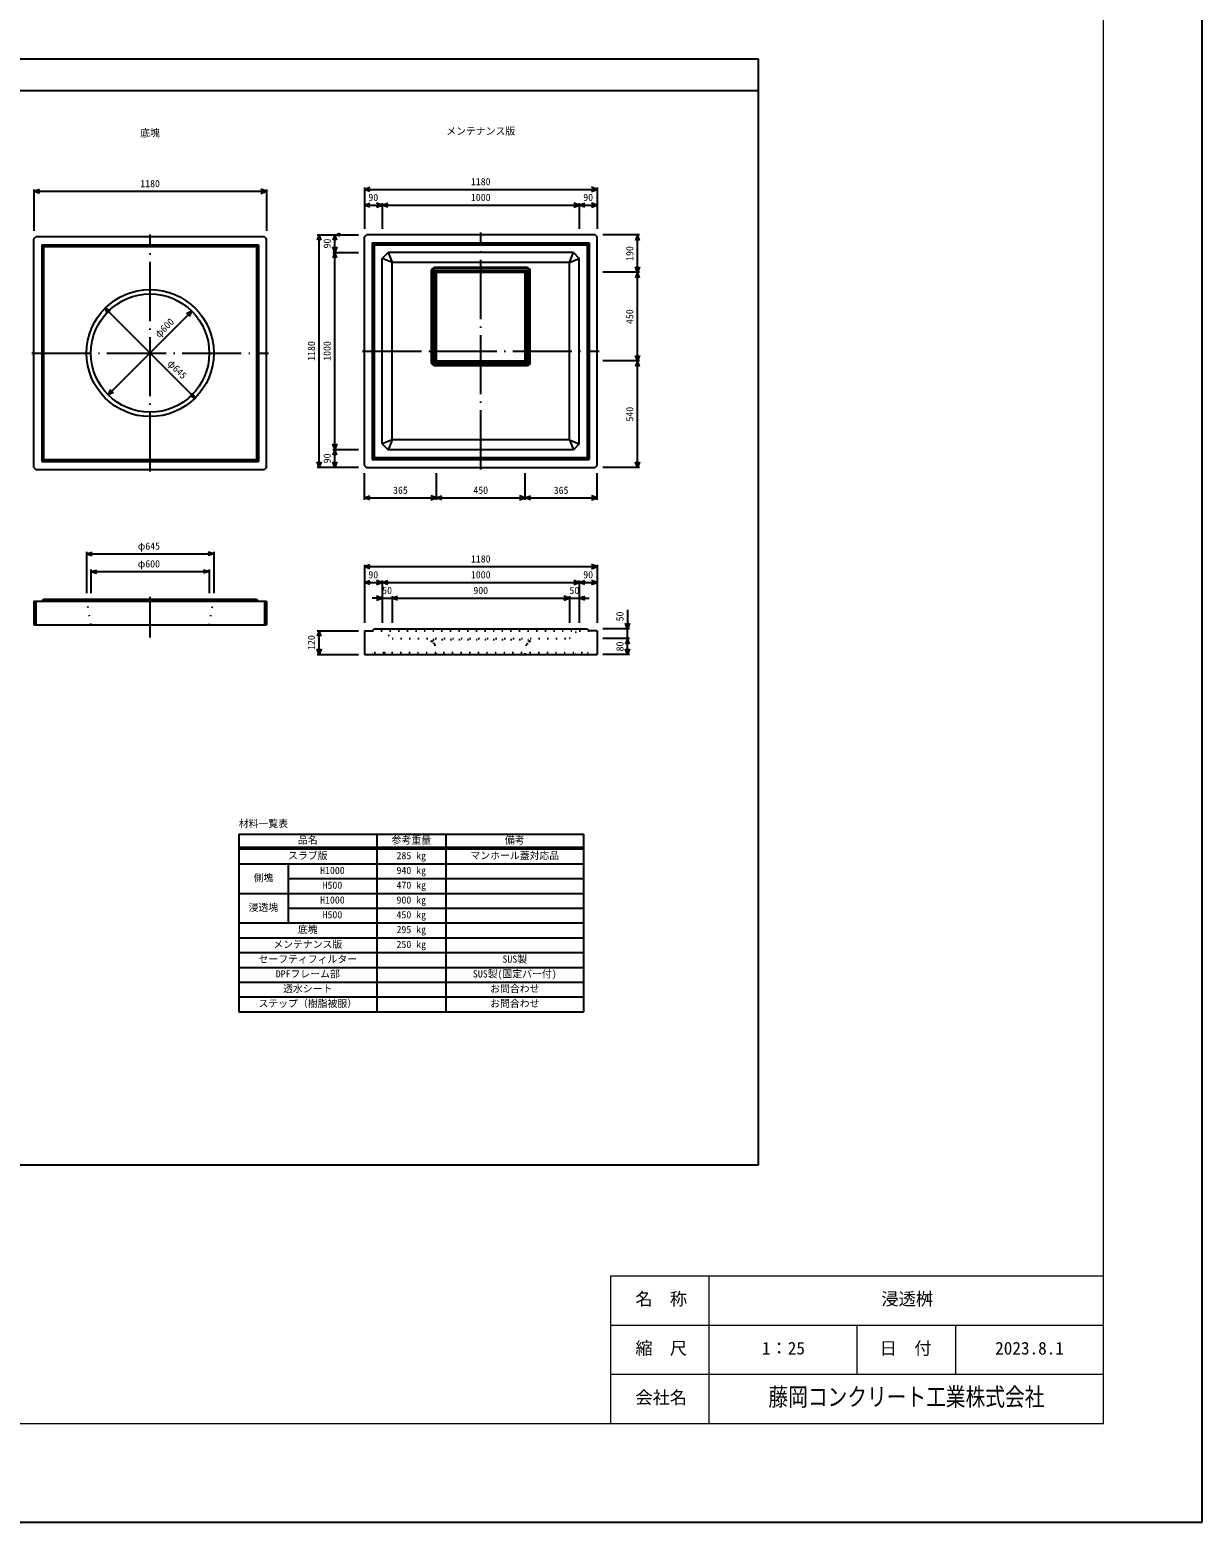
# Model space of a CAD drawing. Units: millimetres, scale not verified. Extents: x 12 to 21012, y 0 to 14850.
# Drawn here: x 15066 to 21012, y 0 to 7571 of the extents above; entities that cross this region are included whole.
import ezdxf
from ezdxf.enums import TextEntityAlignment as Align

# ---------------------------------------------------------------- set-up
doc = ezdxf.new("R2010")
doc.units = ezdxf.units.MM
doc.header["$LTSCALE"] = 25
doc.header["$PDMODE"] = 32
doc.header["$PDSIZE"] = 12.5
doc.linetypes.add('DOTTED', pattern=[1.75, 0.25, -1.5])
doc.linetypes.add('LONG_DASHED_DOTTED', pattern=[15.25, 12, -1.5, 0.25, -1.5])
for name, color, linetype, lineweight in [('CENTER', 7, 'LONG_DASHED_DOTTED', 25), ('Defpoints_4', 5, 'Continuous', 25), ('DIM', 7, 'Continuous', 25), ('HYO', 3, 'Continuous', 25), ('OUTLINE', 3, 'Continuous', 25), ('OUTLINE2', 4, 'DOTTED', 25), ('TXT', 7, 'Continuous', 25), ('WAKU', 3, 'Continuous', 13), ('WAKU-LINE', 7, 'Continuous', 13)]:
    doc.layers.add(name, color=color, linetype=linetype, lineweight=lineweight)
doc.layers.add('WAKU-TXT', color=7, linetype='Continuous')
doc.styles.add('ＭＳ ゴシック', font='')
doc.styles.get('ＭＳ ゴシック').set_extended_font_data('MS Gothic')

msp = doc.modelspace()

# ---------------------------------------------------------------- linework, layer by layer
at = {"layer": 'CENTER'}
for p, q in [((15676.07, 5331.14), (15676.07, 6532.64)), ((17353.23, 5341.14), (17353.23, 6542.64)), ((15076.07, 5931.14), (16276.07, 5931.14)), ((16753.23, 5941.14), (17953.23, 5941.14)), ((15676.07, 4488.72), (15676.07, 4694.17))]:
    msp.add_line(p, q, dxfattribs=at)
at = {"layer": 'Defpoints_4'}
for p, q in [((21012.5, 0), (21012.5, 14850)), ((12.5, 0), (21012.5, 0))]:
    msp.add_line(p, q, dxfattribs=at)
at = {"layer": 'DIM'}
for p, q in [((15086.07, 6751.88), (15114.26, 6762.14)), ((15086.07, 6761.88), (15086.07, 6551.88)), ((15086.07, 6751.88), (16266.07, 6751.88)), ((15114.26, 6741.62), (15086.07, 6751.88)), ((16266.07, 6751.88), (16237.88, 6762.14)), ((16237.88, 6741.62), (16266.07, 6751.88)), ((16266.07, 6761.88), (16266.07, 6551.88)), ((16763.23, 6761.88), (16791.42, 6772.14)), ((16763.23, 6771.88), (16763.23, 6561.88)), ((16763.23, 6761.88), (17943.23, 6761.88)), ((16791.42, 6751.62), (16763.23, 6761.88)), ((17943.23, 6761.88), (17915.04, 6772.14)), ((17915.04, 6751.62), (17943.23, 6761.88)), ((17943.23, 6771.88), (17943.23, 6561.88)), ((16763.23, 6681.88), (16791.42, 6692.14)), ((16763.23, 6681.88), (16853.23, 6681.88)), ((16791.42, 6671.62), (16763.23, 6681.88)), ((16853.23, 6681.88), (16825.04, 6692.14)), ((16825.04, 6671.62), (16853.23, 6681.88)), ((16853.23, 6681.88), (16881.42, 6692.14)), ((16853.23, 6691.88), (16853.23, 6561.88)), ((16853.23, 6681.88), (17853.23, 6681.88)), ((16881.42, 6671.62), (16853.23, 6681.88)), ((17853.23, 6681.88), (17825.04, 6692.14)), ((17825.04, 6671.62), (17853.23, 6681.88)), ((17853.23, 6681.88), (17881.42, 6692.14)), ((17853.23, 6691.88), (17853.23, 6561.88)), ((17853.23, 6681.88), (17943.23, 6681.88)), ((17881.42, 6671.62), (17853.23, 6681.88)), ((17943.23, 6681.88), (17915.04, 6692.14)), ((17915.04, 6671.62), (17943.23, 6681.88)), ((16533.22, 6531.89), (16522.96, 6503.7)), ((16523.22, 6531.89), (16733.22, 6531.89)), ((16533.22, 5351.89), (16533.22, 6531.89)), ((16543.48, 6503.7), (16533.22, 6531.89)), ((16613.22, 6531.89), (16602.96, 6503.7)), ((16613.22, 6441.89), (16613.22, 6531.89)), ((16623.48, 6503.7), (16613.22, 6531.89)), ((18158.23, 6531.13), (17973.23, 6531.13)), ((18148.23, 6531.13), (18137.97, 6502.94)), ((18148.23, 6341.13), (18148.23, 6531.13)), ((18158.49, 6502.94), (18148.23, 6531.13)), ((16613.22, 6441.89), (16602.96, 6470.08)), ((16613.22, 6441.89), (16602.96, 6413.7)), ((16603.22, 6441.89), (16733.22, 6441.89)), ((16623.48, 6470.08), (16613.22, 6441.89)), ((16613.22, 5441.89), (16613.22, 6441.89)), ((16623.48, 6413.7), (16613.22, 6441.89)), ((18148.23, 6341.13), (18137.97, 6369.32)), ((18158.49, 6369.32), (18148.23, 6341.13)), ((18158.23, 6341.13), (17973.23, 6341.13)), ((18148.23, 6341.13), (18137.97, 6312.94)), ((18148.23, 5891.13), (18148.23, 6341.13)), ((18158.49, 6312.94), (18148.23, 6341.13)), ((15448.02, 6159.19), (15904.11, 5703.1)), ((15460.7, 6132), (15448.02, 6159.19)), ((15448.02, 6159.19), (15475.21, 6146.51)), ((15463.93, 5719.01), (15888.2, 6143.28)), ((15888.2, 6143.28), (15861.01, 6130.6)), ((15875.52, 6116.09), (15888.2, 6143.28)), ((18148.23, 5891.13), (18137.97, 5919.32)), ((18158.49, 5919.32), (18148.23, 5891.13)), ((18158.23, 5891.13), (17973.23, 5891.13)), ((18148.23, 5891.13), (18137.97, 5862.94)), ((18148.23, 5351.14), (18148.23, 5891.13)), ((18158.49, 5862.94), (18148.23, 5891.13)), ((15463.93, 5719.01), (15476.61, 5746.2)), ((15491.12, 5731.69), (15463.93, 5719.01)), ((15876.92, 5715.78), (15904.11, 5703.1)), ((15904.11, 5703.1), (15891.43, 5730.29)), ((16613.22, 5441.89), (16602.96, 5470.08)), ((16623.48, 5470.08), (16613.22, 5441.89)), ((16533.22, 5351.89), (16522.96, 5380.08)), ((16543.48, 5380.08), (16533.22, 5351.89)), ((16613.22, 5441.89), (16602.96, 5413.7)), ((16613.22, 5351.89), (16602.96, 5380.08)), ((16603.22, 5441.89), (16733.22, 5441.89)), ((16613.22, 5351.89), (16613.22, 5441.89)), ((16623.48, 5413.7), (16613.22, 5441.89)), ((16623.48, 5380.08), (16613.22, 5351.89)), ((18148.23, 5351.14), (18137.97, 5379.34)), ((18158.49, 5379.34), (18148.23, 5351.14)), ((16523.22, 5351.89), (16733.22, 5351.89)), ((16763.23, 5186.14), (16763.23, 5321.14)), ((17128.23, 5186.14), (17128.23, 5321.14)), ((17578.23, 5186.14), (17578.23, 5321.14)), ((17943.23, 5186.14), (17943.23, 5321.14)), ((18158.23, 5351.14), (17973.23, 5351.14)), ((16763.23, 5196.14), (16791.42, 5206.41)), ((16763.23, 5196.14), (17128.23, 5196.14)), ((16791.42, 5185.88), (16763.23, 5196.14)), ((17128.23, 5196.14), (17100.04, 5206.41)), ((17100.04, 5185.88), (17128.23, 5196.14)), ((17128.23, 5196.14), (17156.42, 5206.41)), ((17128.23, 5196.14), (17578.23, 5196.14)), ((17156.42, 5185.88), (17128.23, 5196.14)), ((17578.23, 5196.14), (17550.04, 5206.41)), ((17550.04, 5185.88), (17578.23, 5196.14)), ((17578.23, 5196.14), (17606.42, 5206.41)), ((17578.23, 5196.14), (17943.23, 5196.14)), ((17606.42, 5185.88), (17578.23, 5196.14)), ((17943.23, 5196.14), (17915.04, 5206.41)), ((17915.04, 5185.88), (17943.23, 5196.14)), ((15353.57, 4922.65), (15353.57, 4712.65)), ((15999.07, 4922.65), (15999.07, 4712.65)), ((15353.57, 4912.65), (15382.54, 4920.41)), ((15353.57, 4912.65), (15999.07, 4912.65)), ((15353.57, 4912.65), (15382.54, 4904.88)), ((15999.07, 4912.65), (15970.09, 4920.41)), ((15999.07, 4912.65), (15970.09, 4904.88)), ((16763.23, 4847.65), (16791.42, 4857.91)), ((16763.23, 4857.65), (16763.23, 4562.65)), ((16763.23, 4847.65), (17943.23, 4847.65)), ((16791.42, 4837.39), (16763.23, 4847.65)), ((17943.23, 4847.65), (17915.04, 4857.91)), ((17915.04, 4837.39), (17943.23, 4847.65)), ((17943.23, 4857.65), (17943.23, 4562.65)), ((15376.07, 4832.65), (15376.07, 4712.65)), ((15376.07, 4822.65), (15405.04, 4830.41)), ((15376.07, 4822.65), (15976.07, 4822.65)), ((15376.07, 4822.65), (15405.04, 4814.88)), ((15976.07, 4822.65), (15947.09, 4830.41)), ((15976.07, 4822.65), (15947.09, 4814.88)), ((15976.07, 4832.65), (15976.07, 4712.65)), ((16763.23, 4767.65), (16791.42, 4777.91)), ((16853.23, 4767.65), (16825.04, 4777.91)), ((16853.23, 4767.65), (16881.42, 4777.91)), ((16853.23, 4777.65), (16853.23, 4562.65)), ((17853.23, 4767.65), (17825.04, 4777.91)), ((17853.23, 4767.65), (17881.42, 4777.91)), ((17853.23, 4777.65), (17853.23, 4562.65)), ((17943.23, 4767.65), (17915.04, 4777.91)), ((16763.23, 4767.65), (16853.23, 4767.65)), ((16791.42, 4757.39), (16763.23, 4767.65)), ((16825.04, 4757.39), (16853.23, 4767.65)), ((16853.23, 4687.65), (16825.04, 4697.91)), ((16853.23, 4767.65), (17853.23, 4767.65)), ((16881.42, 4757.39), (16853.23, 4767.65)), ((16903.23, 4687.65), (16931.42, 4697.91)), ((16903.23, 4697.65), (16903.23, 4562.65)), ((17803.23, 4687.65), (17775.04, 4697.91)), ((17803.23, 4697.65), (17803.23, 4562.65)), ((17825.04, 4757.39), (17853.23, 4767.65)), ((17853.23, 4767.65), (17943.23, 4767.65)), ((17881.42, 4757.39), (17853.23, 4767.65)), ((17853.23, 4687.65), (17881.42, 4697.91)), ((17915.04, 4757.39), (17943.23, 4767.65)), ((16853.23, 4687.65), (16803.23, 4687.65)), ((16825.04, 4677.39), (16853.23, 4687.65)), ((16853.23, 4687.65), (16903.23, 4687.65)), ((16903.23, 4687.65), (17803.23, 4687.65)), ((16931.42, 4677.39), (16903.23, 4687.65)), ((17775.04, 4677.39), (17803.23, 4687.65)), ((17803.23, 4687.65), (17853.23, 4687.65)), ((17881.42, 4677.39), (17853.23, 4687.65)), ((17853.23, 4687.65), (17903.23, 4687.65)), ((18098.23, 4629), (18098.23, 4532.65)), ((18098.23, 4532.65), (18087.97, 4560.84)), ((18108.49, 4560.84), (18098.23, 4532.65)), ((16533.22, 4522.65), (16522.96, 4494.46)), ((16523.22, 4522.65), (16733.23, 4522.65)), ((16533.22, 4402.65), (16533.22, 4522.65)), ((16543.48, 4494.46), (16533.22, 4522.65)), ((18108.23, 4532.65), (17973.23, 4532.65)), ((18108.23, 4482.65), (17973.23, 4482.65)), ((18098.23, 4482.65), (18087.97, 4454.46)), ((18098.23, 4482.65), (18098.23, 4532.65)), ((18098.23, 4402.65), (18098.23, 4482.65)), ((18108.49, 4454.46), (18098.23, 4482.65)), ((16533.22, 4402.65), (16522.96, 4430.84)), ((16523.22, 4402.65), (16733.23, 4402.65)), ((16543.48, 4430.84), (16533.22, 4402.65)), ((18108.23, 4402.65), (17973.23, 4402.65)), ((18098.23, 4402.65), (18087.97, 4430.84)), ((18108.49, 4430.84), (18098.23, 4402.65))]:
    msp.add_line(p, q, dxfattribs=at)
at = {"layer": 'HYO'}
for p, q in [((16125.96, 3489.76), (17875.96, 3489.76)), ((16125.96, 3489.76), (16125.96, 2589.76)), ((16825.96, 3489.76), (16825.96, 2589.76)), ((17175.96, 3489.76), (17175.96, 2589.76)), ((17875.96, 2589.76), (17875.96, 3489.76)), ((17875.96, 3422.26), (16125.96, 3422.26)), ((17875.96, 3414.76), (16125.96, 3414.76)), ((16125.96, 3339.76), (17875.96, 3339.76)), ((16375.96, 3339.76), (16375.96, 3039.76)), ((16375.96, 3264.76), (17875.96, 3264.76)), ((16125.96, 3189.76), (17875.96, 3189.76)), ((16375.96, 3114.76), (17875.96, 3114.76)), ((16125.96, 3039.76), (17875.96, 3039.76)), ((16125.96, 2964.76), (17875.96, 2964.76)), ((16125.96, 2889.76), (17875.96, 2889.76)), ((16125.96, 2814.76), (17875.96, 2814.76)), ((16125.96, 2739.76), (17875.96, 2739.76)), ((16125.96, 2664.76), (17875.96, 2664.76)), ((16125.96, 2589.76), (17875.96, 2589.76))]:
    msp.add_line(p, q, dxfattribs=at)
at = {"layer": 'OUTLINE'}
for p, q in [((15086.07, 6511.13), (15096.07, 6521.13)), ((15086.07, 5351.14), (15086.07, 6511.13)), ((16256.07, 6521.13), (15096.07, 6521.13)), ((16256.07, 6521.13), (16266.07, 6511.13)), ((16266.07, 5351.14), (16266.07, 6511.13)), ((16763.23, 6521.13), (16773.23, 6531.13)), ((16763.23, 5361.14), (16763.23, 6521.13)), ((17933.23, 6531.13), (16773.23, 6531.13)), ((17933.23, 6531.13), (17943.23, 6521.13)), ((17943.23, 5361.14), (17943.23, 6521.13)), ((15126.07, 6481.14), (15126.07, 5381.14)), ((15126.07, 6481.14), (16226.07, 6481.14)), ((15126.07, 6481.14), (15136.07, 6471.14)), ((15136.07, 6471.14), (15136.07, 5391.14)), ((15136.07, 6471.14), (16216.07, 6471.14)), ((16216.07, 6471.14), (16226.07, 6481.14)), ((16216.07, 6471.14), (16216.07, 5391.14)), ((16226.07, 6481.14), (16226.07, 5381.14)), ((16803.23, 6491.14), (16803.23, 5391.14)), ((16803.23, 6491.14), (17903.23, 6491.14)), ((16803.23, 6491.14), (16813.23, 6481.14)), ((16813.23, 6481.14), (16813.23, 5401.14)), ((16813.23, 6481.14), (17893.23, 6481.14)), ((16853.23, 6411.13), (16883.23, 6441.13)), ((17823.23, 6441.13), (16883.23, 6441.13)), ((16883.23, 6441.13), (16903.23, 6391.13)), ((17803.23, 6391.13), (17823.23, 6441.13)), ((17823.23, 6441.13), (17853.23, 6411.13)), ((17893.23, 6481.14), (17903.23, 6491.14)), ((17893.23, 6481.14), (17893.23, 5401.14)), ((17903.23, 6491.14), (17903.23, 5391.14)), ((16853.23, 5471.14), (16853.23, 6411.13)), ((16903.23, 6391.13), (16853.23, 6411.13)), ((16903.23, 5491.14), (16903.23, 6391.13)), ((17803.23, 6391.13), (16903.23, 6391.13)), ((17103.23, 6353.2), (17116.16, 6366.13)), ((17108.23, 6351.13), (17118.23, 6361.13)), ((17590.3, 6366.13), (17116.16, 6366.13)), ((17588.23, 6361.13), (17118.23, 6361.13)), ((17588.23, 6361.13), (17598.23, 6351.13)), ((17590.3, 6366.13), (17603.23, 6353.2)), ((17803.23, 6391.13), (17853.23, 6411.13)), ((17803.23, 5491.14), (17803.23, 6391.13)), ((17853.23, 5471.14), (17853.23, 6411.13)), ((17103.23, 5879.06), (17103.23, 6353.2)), ((17108.23, 5881.13), (17108.23, 6351.13)), ((17118.23, 6299.13), (17113.23, 6299.13)), ((17113.23, 6299.13), (17113.23, 6283.13)), ((17118.23, 5881.13), (17118.23, 6351.13)), ((17118.23, 6351.13), (17588.23, 6351.13)), ((17128.23, 6341.13), (17118.23, 6351.13)), ((17128.23, 6341.13), (17578.23, 6341.13)), ((17128.23, 5891.13), (17128.23, 6341.13)), ((17578.23, 6341.13), (17588.23, 6351.13)), ((17578.23, 5891.13), (17578.23, 6341.13)), ((17588.23, 5881.13), (17588.23, 6351.13)), ((17588.23, 6299.13), (17593.23, 6299.13)), ((17593.23, 6299.13), (17593.23, 6283.13)), ((17598.23, 5881.13), (17598.23, 6351.13)), ((17603.23, 5879.06), (17603.23, 6353.2)), ((17113.23, 6283.13), (17118.23, 6283.13)), ((17593.23, 6283.13), (17588.23, 6283.13)), ((17118.23, 5949.14), (17113.23, 5949.14)), ((17113.23, 5949.14), (17113.23, 5933.14)), ((17113.23, 5933.14), (17118.23, 5933.14)), ((17588.23, 5949.14), (17593.23, 5949.14)), ((17593.23, 5933.14), (17588.23, 5933.14)), ((17593.23, 5949.14), (17593.23, 5933.14)), ((17103.23, 5879.06), (17116.16, 5866.13)), ((17108.23, 5881.13), (17118.23, 5871.13)), ((17590.3, 5866.13), (17116.16, 5866.13)), ((17128.23, 5891.13), (17118.23, 5881.13)), ((17118.23, 5881.13), (17588.23, 5881.13)), ((17118.23, 5871.13), (17588.23, 5871.13)), ((17128.23, 5891.13), (17578.23, 5891.13)), ((17578.23, 5891.13), (17588.23, 5881.13)), ((17598.23, 5881.13), (17588.23, 5871.13)), ((17603.23, 5879.06), (17590.3, 5866.13)), ((16903.23, 5491.14), (16853.23, 5471.14)), ((16853.23, 5471.14), (16883.23, 5441.14)), ((16903.23, 5491.14), (16883.23, 5441.14)), ((17803.23, 5491.14), (16903.23, 5491.14)), ((17803.23, 5491.14), (17823.23, 5441.14)), ((17803.23, 5491.14), (17853.23, 5471.14)), ((17853.23, 5471.14), (17823.23, 5441.14)), ((15136.07, 5391.14), (15126.07, 5381.14)), ((15126.07, 5381.14), (16226.07, 5381.14)), ((15136.07, 5391.14), (16216.07, 5391.14)), ((16216.07, 5391.14), (16226.07, 5381.14)), ((16813.23, 5401.14), (16803.23, 5391.14)), ((16803.23, 5391.14), (17903.23, 5391.14)), ((16813.23, 5401.14), (17893.23, 5401.14)), ((17823.23, 5441.14), (16883.23, 5441.14)), ((17893.23, 5401.14), (17903.23, 5391.14)), ((15086.07, 5351.14), (15096.07, 5341.14)), ((15096.07, 5341.14), (16256.07, 5341.14)), ((16266.07, 5351.14), (16256.07, 5341.14)), ((16763.23, 5361.14), (16773.23, 5351.14)), ((16773.23, 5351.14), (17933.23, 5351.14)), ((17943.23, 5361.14), (17933.23, 5351.14)), ((15086.07, 4672.65), (16266.07, 4672.65)), ((15086.07, 4672.65), (15086.07, 4552.65)), ((15096.07, 4672.65), (15096.07, 4552.65)), ((15126.07, 4672.65), (15136.07, 4682.65)), ((15136.07, 4682.65), (16216.07, 4682.65)), ((16216.07, 4682.65), (16226.07, 4672.65)), ((16256.07, 4672.65), (16256.07, 4552.65)), ((16266.07, 4672.65), (16266.07, 4552.65)), ((15086.07, 4552.65), (16266.07, 4552.65)), ((16763.23, 4522.65), (16763.23, 4402.65)), ((16763.23, 4522.65), (16803.23, 4522.65)), ((16803.23, 4522.65), (16813.23, 4532.65)), ((16813.23, 4532.65), (17893.23, 4532.65)), ((17893.23, 4532.65), (17903.23, 4522.65)), ((17943.23, 4522.65), (17903.23, 4522.65)), ((17943.23, 4522.65), (17943.23, 4402.65)), ((16763.23, 4402.65), (17943.23, 4402.65))]:
    msp.add_line(p, q, dxfattribs=at)
for radius in [322.5, 300]:
    msp.add_circle((15676.07, 5931.14), radius, dxfattribs=at)
msp.add_point((16633.24, 6531.89), dxfattribs=at)
at = {"layer": 'OUTLINE2'}
for p, q in [((15376.07, 4552.65), (15353.57, 4682.65)), ((15976.07, 4552.65), (15999.07, 4682.65)), ((16803.23, 4522.65), (17903.23, 4522.65)), ((16853.23, 4532.65), (16903.23, 4482.65)), ((16903.23, 4482.65), (17803.23, 4482.65)), ((17103.23, 4467.65), (17100.73, 4482.65)), ((17103.23, 4467.65), (17108.23, 4467.65)), ((17108.23, 4467.65), (17110.73, 4477.65)), ((17110.73, 4477.65), (17595.73, 4477.65)), ((17116.25, 4454.65), (17113.27, 4476.99)), ((17128.23, 4402.65), (17118.23, 4477.65)), ((17578.23, 4402.65), (17588.23, 4477.65)), ((17590.21, 4454.65), (17593.19, 4476.99)), ((17598.23, 4467.65), (17595.73, 4477.65)), ((17598.23, 4467.65), (17603.23, 4467.65)), ((17603.23, 4467.65), (17605.73, 4482.65)), ((17803.23, 4482.65), (17853.23, 4532.65)), ((16803.23, 4402.65), (16813.23, 4412.65)), ((16813.23, 4412.65), (17893.23, 4412.65)), ((16863.23, 4412.65), (16873.23, 4402.65)), ((17116.25, 4454.65), (17121.3, 4454.65)), ((17590.21, 4454.65), (17585.16, 4454.65)), ((17833.23, 4402.65), (17843.23, 4412.65)), ((17893.23, 4412.65), (17903.23, 4402.65))]:
    msp.add_line(p, q, dxfattribs=at)
at = {"layer": 'TXT'}
for p, q in [((18762.5, 7422.57), (9362.5, 7422.57)), ((18762.5, 1812.57), (18762.5, 7422.57)), ((9362.5, 7262.57), (18762.5, 7262.57)), ((9362.5, 1812.57), (18762.5, 1812.57))]:
    msp.add_line(p, q, dxfattribs=at)
at = {"layer": 'WAKU'}
for p, q in [((20512.5, 500), (20512.5, 14350)), ((18012.5, 1250), (20512.5, 1250)), ((18012.5, 500), (18012.5, 1250)), ((512.5, 500), (20512.5, 500))]:
    msp.add_line(p, q, dxfattribs=at)
at = {"layer": 'WAKU-LINE'}
for p, q in [((18512.5, 500), (18512.5, 1250)), ((18012.5, 1000), (20512.5, 1000)), ((19262.5, 750), (19262.5, 1000)), ((19762.5, 750), (19762.5, 1000)), ((18012.5, 750), (20512.5, 750))]:
    msp.add_line(p, q, dxfattribs=at)

# ---------------------------------------------------------------- texts
at = {"layer": 'DIM', "style": 'ＭＳ ゴシック'}
for s, p in [('1180', (17303.23, 6771.88)), ('1180', (15626.07, 6761.88)), ('90', (16783.23, 6691.88)), ('1000', (17303.23, 6691.88)), ('90', (17873.23, 6691.88)), ('365', (16908.23, 5206.14)), ('450', (17315.73, 5206.14)), ('365', (17723.23, 5206.14)), ('φ645', (15613.82, 4922.65)), ('φ600', (15613.57, 4832.65)), ('1180', (17303.23, 4857.65)), ('90', (16783.23, 4777.65)), ('1000', (17303.23, 4777.65)), ('90', (17873.23, 4777.65)), ('50', (16853.23, 4697.65)), ('900', (17315.73, 4697.65)), ('50', (17803.23, 4697.65))]:
    msp.add_text(s, height=36.66, dxfattribs=at).set_placement(p, align=Align.BOTTOM_LEFT)
for s, rotation, p in [('90', 90, (16603.22, 6461.89)), ('190', 90, (18138.23, 6398.63)), ('450', 90, (18138.23, 6078.63)), ('φ600', 45, (15729.66, 5998.88)), ('1180', 90, (16523.22, 5891.89)), ('1000', 90, (16603.22, 5891.89)), ('φ645', 315, (15752.8, 5867.81)), ('540', 90, (18138.23, 5583.64)), ('90', 90, (16603.22, 5371.89)), ('50', 90, (18088.23, 4569.97)), ('120', 90, (16523.22, 4425.15)), ('80', 90, (18088.23, 4417.65))]:
    msp.add_text(s, height=36.66, rotation=rotation, dxfattribs=at).set_placement(p, align=Align.BOTTOM_LEFT)
at = {"layer": 'TXT', "style": 'ＭＳ ゴシック'}
for s, p in [('底塊', (15626.07, 7018.7)), ('メンテナンス版', (17178.23, 7028.07)), ('材料一覧表', (16125.96, 3514.76)), ('品名', (16425.96, 3431.01)), ('参考重量', (16900.96, 3431.01)), ('備考', (17475.96, 3431.01)), ('スラブ版', (16375.96, 3352.26)), ('285 kg', (16925.96, 3352.26)), ('マンホール蓋対応品', (17300.96, 3352.85)), ('側塊', (16200.96, 3239.76)), ('H1000', (16538.46, 3277.26)), ('940 kg', (16925.96, 3277.26)), ('H500', (16550.96, 3202.26)), ('470 kg', (16925.96, 3202.26)), ('浸透塊', (16175.96, 3089.76)), ('H1000', (16538.46, 3127.26)), ('900 kg', (16925.96, 3127.26)), ('底塊', (16425.96, 2977.26)), ('H500', (16550.96, 3052.26)), ('450 kg', (16925.96, 3052.26)), ('メンテナンス版', (16300.96, 2902.26)), ('295 kg', (16925.96, 2977.26)), ('セーフティフィルター', (16225.96, 2827.26)), ('250 kg', (16925.96, 2902.26)), ('SUS製', (17463.46, 2827.26)), ('DPFフレーム部', (16313.46, 2752.26)), ('SUS製(固定バー付)', (17313.46, 2752.26)), ('透水シート', (16350.96, 2677.26)), ('お問合わせ', (17400.96, 2677.26)), ('ステップ（樹脂被服）', (16225.96, 2602.26)), ('お問合わせ', (17400.96, 2602.26))]:
    msp.add_text(s, height=36.66, dxfattribs=at).set_placement(p, align=Align.BOTTOM_LEFT)
at = {"layer": 'WAKU-TXT', "style": 'ＭＳ ゴシック'}
for s, p in [('名\u3000称', (18137.38, 1081.25)), ('浸透桝', (19385, 1081.25)), ('縮\u3000尺', (18137.38, 831.25)), ('1：25', (18779.37, 831.25)), ('日\u3000付', (19377.36, 831.25)), ('2023.8.1', (19962.5, 831.25)), ('会社名', (18137.38, 581.25))]:
    msp.add_text(s, height=64.15, dxfattribs=at).set_placement(p, align=Align.BOTTOM_LEFT)
at = {"layer": 'WAKU-TXT', "style": 'ＭＳ ゴシック', "width": 0.8}
msp.add_text('藤岡コンクリート工業株式会社', height=91.64, dxfattribs=at).set_placement((18812.5, 562.5), align=Align.BOTTOM_LEFT)

doc.saveas('drawing.dxf')
